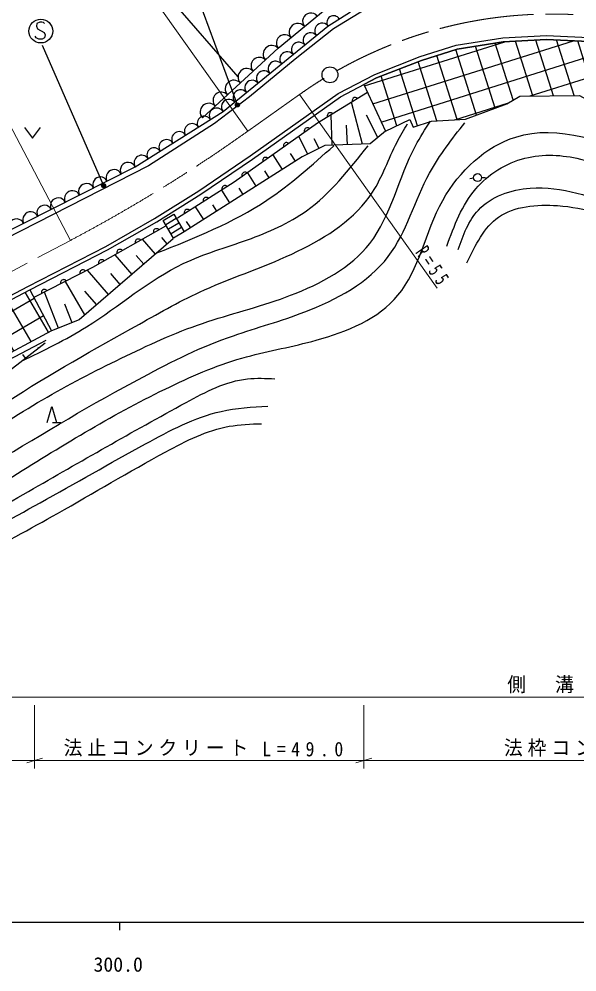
# Model space of a CAD drawing. Units: millimetres, scale not verified. Extents: x 40000 to 680000, y 20000 to 380000.
# Drawn here: x 355332 to 425754, y 198715 to 319042 of the extents above; entities that cross this region are included whole.
import ezdxf
from ezdxf.enums import TextEntityAlignment as Align

# ---------------------------------------------------------------- set-up
doc = ezdxf.new("R2010")
doc.units = ezdxf.units.MM
doc.header["$LTSCALE"] = 1000
doc.linetypes.add('CHAIN', pattern=[18.5, 12, -1.5, 3.5, -1.5])
for name, color, linetype, lineweight in [('M-BGD', 7, 'Continuous', 25), ('M-BMK', 2, 'CHAIN', 13), ('M-BMK-SRVR', 3, 'Continuous', 25), ('M-STR-HTXT', 7, 'Continuous', 13), ('M-STR-STRC', 7, 'Continuous', 25), ('M-TTL-BAND', 7, 'Continuous', 25)]:
    doc.layers.add(name, color=color, linetype=linetype, lineweight=lineweight)
doc.styles.add('ＭＳ ゴシック', font='')
doc.styles.get('ＭＳ ゴシック').set_extended_font_data('MS Gothic')

msp = doc.modelspace()

# ---------------------------------------------------------------- hatches: boundary and pattern name
at = {"layer": 'M-BGD'}
h = msp.add_hatch(dxfattribs=at)
h.set_pattern_fill('USER', color=256, style=0, pattern_type=2)
h.set_pattern_definition([(197.4929, (146266, 579595), (751.47, -2384.385), []), (107.4929, (146266, 579595), (-2384.385, -751.47), [])])
h.paths.add_polyline_path([(428096, 316176), (421903, 316459), (416442, 316176), (410616, 315245), (406123, 313829), (400458, 311604), (398862, 310771), (401582, 304871), (404676, 306353), (405062, 305386), (407383, 306160), (411701, 306417), (416922, 308351), (418533, 309318), (426074, 309382), (426912, 308941)])
h = msp.add_hatch(dxfattribs=at)
h.set_pattern_fill('USER', color=256, style=0, pattern_type=2)
h.set_pattern_definition([(30.2917, (96731, 490659), (-1261.006, 2158.672), []), (300.2917, (96731, 490659), (2158.672, 1261.006), [])])
h.paths.add_polyline_path([(308817, 260736), (313183, 263161), (321680, 265710), (333939, 272871), (356678, 284847), (359436, 279685), (336779, 267566), (324208, 260415), (311346, 256583)])

# ---------------------------------------------------------------- linework, layer by layer
for p, q in [((382887, 308197), (375837, 327463)), ((382984, 311733), (374095, 322002)), ((388048, 315349), (394671, 320820)), ((394311, 318156), (397190, 319956)), ((381086, 307358), (394311, 318156)), ((378474, 306566), (388048, 315349)), ((398686, 303246), (397306, 308553)), ((370001, 300394), (381086, 307358)), ((394872, 303096), (394720, 306948)), ((400611, 304077), (399188, 306897)), ((396779, 303171), (396682, 305630)), ((391773, 301985), (390653, 304226)), ((393203, 302701), (392587, 303932)), ((390231, 301102), (389613, 302074)), ((388576, 300049), (387394, 301907)), ((348863, 289679), (370001, 300394)), ((385267, 297944), (384195, 299630)), ((386921, 298997), (386358, 299883)), ((412726, 298939), (412234, 298848)), ((413717, 299029), (414217, 299029)), ((381958, 295839), (380939, 297440)), ((383612, 296892), (383103, 297691)), ((378648, 293734), (377622, 295348)), ((380303, 294787), (379792, 295590)), ((375179, 293839), (373855, 293062)), ((375508, 293278), (374184, 292501)), ((375837, 292717), (374513, 291940)), ((376994, 292682), (376478, 293492)), ((372562, 289358), (370929, 291255)), ((374048, 290638), (373358, 291439)), ((369588, 286799), (367449, 289284)), ((371075, 288078), (370132, 289174)), ((366615, 284239), (363950, 287336)), ((368102, 285519), (366905, 286909)), ((363642, 281680), (361174, 285896)), ((360302, 280024), (358529, 284554)), ((365128, 282960), (363642, 284687)), ((362033, 280702), (361112, 283054)), ((357791, 277472), (357731, 277550)), ((356158, 276208), (355799, 276671)), ((359557, 268106), (360597, 268106))]:
    msp.add_line(p, q, dxfattribs=at)
for points in [[(399777, 320691), (395008, 317790), (390174, 313988), (384437, 309218), (379990, 305867), (371658, 300517), (343428, 286101)], [(308574, 261173), (312988, 263625), (321479, 266172), (333696, 273309), (356447, 285291), (366274, 290339), (372445, 293848), (378011, 297358), (384516, 301779), (395625, 309645), (400251, 312060), (405956, 314301), (410500, 315733), (416389, 316674), (421902, 316960), (428150, 316674)], [(308817, 260736), (313183, 263161), (321680, 265710), (333939, 272871), (356678, 284847), (366512, 289900), (372702, 293419), (378285, 296939), (384801, 301368), (395887, 309217), (400458, 311604), (406123, 313829), (410616, 315245), (416442, 316176), (421903, 316459), (428096, 316176)], [(399326, 309764), (393008, 305902), (382502, 298425), (375348, 293913)], [(398088, 309007), (398010, 309072), (397928, 309115), (397818, 309142), (397724, 309141), (397626, 309118), (397517, 309052), (397451, 308974), (397408, 308892), (397382, 308782), (397382, 308688), (397405, 308590)], [(394929, 307076), (394851, 307141), (394769, 307184), (394659, 307211), (394565, 307210), (394467, 307187), (394358, 307121), (394292, 307043), (394249, 306961), (394223, 306851), (394223, 306757), (394246, 306659)], [(356027, 305352), (357027, 303992), (358027, 305352)], [(401582, 304871), (399639, 303284), (393918, 303058), (391058, 301628), (376166, 292156)], [(392021, 305199), (391939, 305259), (391853, 305296), (391742, 305315), (391649, 305308), (391552, 305278), (391448, 305204), (391388, 305122), (391351, 305037), (391332, 304925), (391339, 304832), (391369, 304735)], [(389394, 303330), (389312, 303390), (389227, 303427), (389115, 303446), (389022, 303438), (388925, 303409), (388821, 303335), (388762, 303253), (388724, 303167), (388705, 303056), (388713, 302963), (388742, 302866)], [(386768, 301461), (386686, 301520), (386600, 301558), (386489, 301577), (386396, 301569), (386299, 301540), (386195, 301466), (386135, 301384), (386098, 301298), (386079, 301187), (386086, 301094), (386116, 300997)], [(384141, 299592), (384059, 299651), (383974, 299689), (383862, 299707), (383769, 299700), (383673, 299671), (383568, 299596), (383509, 299515), (383471, 299429), (383452, 299318), (383460, 299225), (383489, 299128)], [(381648, 297887), (381570, 297951), (381486, 297993), (381376, 298018), (381283, 298016), (381184, 297992), (381076, 297923), (381012, 297845), (380970, 297762), (380945, 297651), (380947, 297558), (380971, 297460)], [(379263, 296383), (379185, 296447), (379102, 296489), (378991, 296514), (378898, 296512), (378800, 296488), (378691, 296419), (378627, 296341), (378585, 296258), (378560, 296147), (378562, 296054), (378586, 295956)], [(376878, 294879), (376800, 294943), (376717, 294985), (376606, 295010), (376513, 295008), (376415, 294984), (376307, 294915), (376243, 294837), (376200, 294754), (376175, 294644), (376178, 294550), (376202, 294452)], [(373801, 292882), (364584, 287661), (357301, 283923)], [(372997, 292427), (372922, 292494), (372840, 292540), (372731, 292571), (372638, 292573), (372539, 292553), (372427, 292490), (372360, 292415), (372314, 292334), (372283, 292225), (372281, 292132), (372301, 292032)], [(374792, 291278), (362899, 281040), (359436, 279685)], [(370692, 291122), (370617, 291189), (370536, 291235), (370427, 291265), (370334, 291268), (370235, 291248), (370123, 291185), (370055, 291110), (370009, 291029), (369979, 290920), (369977, 290827), (369996, 290727)], [(368388, 289816), (368313, 289884), (368232, 289930), (368123, 289960), (368030, 289963), (367930, 289943), (367819, 289880), (367751, 289805), (367705, 289724), (367675, 289615), (367673, 289521), (367692, 289422)], [(366084, 288511), (366009, 288579), (365928, 288625), (365819, 288655), (365725, 288657), (365626, 288638), (365515, 288575), (365447, 288500), (365401, 288419), (365371, 288309), (365369, 288216), (365388, 288117)], [(363726, 287221), (363654, 287292), (363574, 287341), (363467, 287376), (363374, 287382), (363274, 287367), (363160, 287308), (363089, 287236), (363040, 287157), (363005, 287049), (362999, 286956), (363014, 286856)], [(361298, 285975), (361226, 286046), (361147, 286095), (361039, 286130), (360946, 286136), (360846, 286120), (360732, 286062), (360661, 285990), (360612, 285910), (360577, 285803), (360571, 285710), (360586, 285610)], [(358870, 284729), (358798, 284800), (358719, 284849), (358611, 284884), (358518, 284890), (358418, 284874), (358304, 284816), (358233, 284744), (358184, 284664), (358150, 284557), (358143, 284464), (358159, 284364)], [(311716, 255976), (325111, 259964), (337381, 267265), (358758, 278481)], [(358608, 278105), (342274, 265459), (335725, 261695), (328950, 254318), (321498, 250780), (314750, 250993)], [(358877, 268106), (359477, 270106), (360077, 268106)]]:
    msp.add_lwpolyline(points, dxfattribs=at)
for points in [[(428096, 316176), (421903, 316459), (416442, 316176), (410616, 315245), (406123, 313829), (400458, 311604), (398862, 310771), (401582, 304871), (404676, 306353), (405062, 305386), (407383, 306160), (411701, 306417), (416922, 308351), (418533, 309318), (426074, 309382), (426912, 308941)], [(373526, 293623), (374850, 294400), (376166, 292156), (374843, 291379)], [(308817, 260736), (313183, 263161), (321680, 265710), (333939, 272871), (356678, 284847), (359436, 279685), (336779, 267566), (324208, 260415), (311346, 256583)]]:
    msp.add_lwpolyline(points, close=True, dxfattribs=at)
for centre, radius in [((382887, 308197), 250), ((382887, 308197), 150), ((382887, 308197), 50), ((413217, 299029), 500)]:
    msp.add_circle(centre, radius, dxfattribs=at)
for centre, radius, start, end in [((392173, 318756), 1050, 39.55967, 219.55967), ((395032, 318607), 850, 32.00538, 212.00538), ((390515, 317387), 1100, 39.55967, 219.55967), ((393596, 317573), 950, 39.23204, 219.23204), ((388858, 316018), 1050, 39.55967, 219.55967), ((392124, 316371), 950, 39.23204, 219.23204), ((387243, 314611), 1100, 42.52995, 222.52995), ((390653, 315169), 950, 39.23204, 219.23204), ((385659, 313157), 1050, 42.52995, 222.52995), ((389181, 313968), 950, 39.23204, 219.23204), ((387709, 312766), 950, 39.23204, 219.23204), ((384075, 311704), 1100, 42.52995, 222.52995), ((386238, 311564), 950, 39.23204, 219.23204), ((382453, 310217), 1100, 42.52995, 222.52995), ((384766, 310363), 950, 39.23204, 219.23204), ((380869, 308763), 1050, 42.52995, 222.52995), ((383294, 309161), 950, 39.23204, 219.23204), ((379285, 307310), 1100, 42.52995, 222.52995), ((381822, 307959), 950, 39.23204, 219.23204), ((380289, 306857), 950, 32.13736, 212.13736), ((377156, 304889), 950, 32.13736, 212.13736), ((378722, 305873), 900, 32.13736, 212.13736), ((375547, 303878), 950, 32.13736, 212.13736), ((373938, 302868), 950, 32.13736, 212.13736), ((372372, 301884), 900, 32.13736, 212.13736), ((369110, 299943), 1000, 26.88158, 206.88158), ((370805, 300899), 950, 32.13736, 212.13736), ((367326, 299038), 1000, 26.88158, 206.88158), ((365587, 298157), 950, 26.88158, 206.88158), ((362063, 296371), 1000, 26.88158, 206.88158), ((363847, 297275), 1000, 26.88158, 206.88158), ((360280, 295466), 1000, 26.88158, 206.88158), ((358540, 294585), 950, 26.88158, 206.88158), ((355017, 292799), 1000, 26.88158, 206.88158), ((356801, 293703), 1000, 26.88158, 206.88158)]:
    msp.add_arc(centre, radius, start, end, dxfattribs=at)
for points, knots in [([(318205, 245321), (321528, 247333), (324851, 249345), (328212, 251300), (331758, 253364), (335347, 255365), (338759, 257629), (342401, 260045), (345841, 262761), (349418, 265290), (355543, 269590), (362078, 273306), (368849, 276504), (372203, 278151), (375608, 279691), (379175, 280835), (382626, 281980), (386157, 282808), (389612, 284166), (393424, 285613), (397212, 287653), (399604, 290716), (402329, 294205), (403242, 299021), (405378, 303041), (405949, 304115), (406607, 305132), (407266, 306150)], [0, 0, 0, 0, 1, 1, 1, 2, 2, 2, 3, 3, 3, 4, 4, 4, 5, 5, 5, 6, 6, 6, 7, 7, 7, 8, 8, 8, 9, 9, 9, 9]), ([(319533, 243141), (323112, 245481), (326691, 247822), (330321, 250079), (337548, 254572), (344978, 258734), (352305, 263070), (358486, 266727), (364593, 270507), (370958, 273840), (374655, 275824), (378415, 277707), (382395, 279058), (385357, 280107), (388397, 280889), (391388, 282056), (395419, 283587), (399435, 285759), (401936, 289051), (404262, 292111), (405278, 296139), (407155, 299599), (408387, 301872), (409992, 303900), (411596, 305928)], [0, 0, 0, 0, 1, 1, 1, 2, 2, 2, 3, 3, 3, 4, 4, 4, 5, 5, 5, 6, 6, 6, 7, 7, 7, 8, 8, 8, 8]), ([(320754, 241135), (324726, 243439), (328698, 245743), (332653, 248073), (339990, 252396), (347271, 256807), (354526, 261286), (361020, 265295), (367495, 269358), (374400, 272611), (377516, 274127), (380709, 275505), (384060, 276386), (386937, 277183), (389881, 277646), (392832, 278496), (396737, 279559), (400758, 281206), (403157, 284158), (405878, 287372), (406560, 292119), (408820, 296150), (410895, 299884), (414278, 302983), (418036, 304144), (423288, 305883), (429504, 303398), (435288, 301368), (440498, 299471), (445191, 297882), (450055, 295928), (453416, 294493), (456795, 293027), (459604, 290820), (462869, 288249), (465405, 284727), (467487, 281049), (469612, 277444), (471393, 273785), (473149, 269946), (473775, 268637), (474408, 267366), (475370, 266060), (476299, 264771), (477541, 263429), (478812, 263396), (480075, 263363), (481367, 264622), (482587, 265505), (483018, 265817), (483440, 266082), (483862, 266348)], [0, 0, 0, 0, 1, 1, 1, 2, 2, 2, 3, 3, 3, 4, 4, 4, 5, 5, 5, 6, 6, 6, 7, 7, 7, 8, 8, 8, 9, 9, 9, 10, 10, 10, 11, 11, 11, 12, 12, 12, 13, 13, 13, 14, 14, 14, 15, 15, 15, 16, 16, 16, 17, 17, 17, 17]), ([(329655, 254638), (332893, 256684), (336130, 258729), (339315, 260856), (344189, 264113), (348937, 267562), (353860, 270738), (359265, 274226), (364879, 277385), (370514, 280509), (373205, 282046), (375888, 283596), (378731, 284839), (382585, 286573), (386620, 287818), (390500, 289724), (394189, 291503), (397788, 293841), (399938, 297163), (401199, 299113), (401962, 301401), (403046, 303492), (403459, 304288), (403919, 305056), (404379, 305824)], [0, 0, 0, 0, 1, 1, 1, 2, 2, 2, 3, 3, 3, 4, 4, 4, 5, 5, 5, 6, 6, 6, 7, 7, 7, 8, 8, 8, 8]), ([(355636, 275845), (358429, 277188), (361222, 278530), (363852, 280176), (367986, 282762), (371718, 286097), (376066, 288170), (378640, 289397), (381431, 290183), (384171, 291168), (386801, 292113), (389385, 293242), (391610, 294832), (394645, 297000), (397014, 300024), (399382, 303048)], [0, 0, 0, 0, 1, 1, 1, 2, 2, 2, 3, 3, 3, 4, 4, 4, 5, 5, 5, 5]), ([(372735, 289502), (377552, 291423), (382368, 293344), (386614, 296164), (389617, 298159), (392335, 300603), (395052, 303048)], [0, 0, 0, 0, 1, 1, 1, 2, 2, 2, 2]), ([(409315, 290376), (410271, 292959), (411228, 295543), (412979, 297593), (414565, 299450), (416803, 300870), (419196, 301479), (421480, 302060), (423904, 301903), (426191, 301368), (429686, 300504), (432764, 298767), (436073, 297593), (440375, 295944), (444939, 295342), (449286, 293818), (452902, 292468), (456353, 290558), (459279, 288044), (462764, 285139), (465603, 281412), (467495, 277274), (468843, 274326), (469711, 271169), (471270, 268392), (472525, 266155), (474229, 264165), (475933, 262174)], [0, 0, 0, 0, 1, 1, 1, 2, 2, 2, 3, 3, 3, 4, 4, 4, 5, 5, 5, 6, 6, 6, 7, 7, 7, 8, 8, 8, 9, 9, 9, 9]), ([(410758, 289932), (411411, 291763), (412063, 293593), (413312, 294928), (414895, 296621), (417436, 297518), (419863, 297704), (423903, 298014), (427625, 296355), (431521, 295595), (435630, 294700), (439719, 294850), (443734, 294040), (448044, 293035), (452199, 291096), (455726, 288377), (459183, 285791), (462123, 282491), (464164, 278718), (465979, 275233), (467004, 271368), (469160, 268170), (470404, 266326), (472023, 264703), (473268, 262840), (473931, 261849), (474488, 260790), (475045, 259731)], [0, 0, 0, 0, 1, 1, 1, 2, 2, 2, 3, 3, 3, 4, 4, 4, 5, 5, 5, 6, 6, 6, 7, 7, 7, 8, 8, 8, 9, 9, 9, 9]), ([(411868, 288266), (412953, 290514), (414038, 292761), (415865, 294040), (417838, 295420), (420676, 295673), (423305, 295483), (426802, 295231), (429930, 294195), (433186, 293485), (435684, 292865), (438172, 292470), (440736, 292153), (443529, 291760), (446390, 291513), (448953, 290487), (451918, 289286), (454451, 287013), (456725, 284602), (459102, 282140), (461246, 279547), (462832, 276608), (464268, 273771), (465169, 270658), (466940, 268059), (468300, 266063), (470172, 264370), (471381, 262285), (472025, 261175), (472480, 259954), (472935, 258732)], [0, 0, 0, 0, 1, 1, 1, 2, 2, 2, 3, 3, 3, 4, 4, 4, 5, 5, 5, 6, 6, 6, 7, 7, 7, 8, 8, 8, 9, 9, 9, 10, 10, 10, 10]), ([(321906, 239244), (326110, 241752), (330315, 244260), (334547, 246741), (341853, 251022), (349243, 255220), (356532, 259398), (363088, 263157), (369563, 266900), (376406, 270613), (378904, 271968), (381451, 273319), (384178, 273610), (385305, 273731), (386463, 273671), (387620, 273610)], [0, 0, 0, 0, 1, 1, 1, 2, 2, 2, 3, 3, 3, 4, 4, 4, 5, 5, 5, 5]), ([(323045, 237374), (327224, 240053), (331404, 242731), (335658, 245297), (342985, 249717), (350532, 253802), (357975, 257955), (362402, 260425), (366792, 262919), (371299, 265394), (374369, 267080), (377492, 268758), (380847, 269502), (382759, 269926), (384745, 270047), (386732, 270168)], [0, 0, 0, 0, 1, 1, 1, 2, 2, 2, 3, 3, 3, 4, 4, 4, 5, 5, 5, 5]), ([(324104, 235634), (329059, 238814), (334013, 241993), (339100, 244964), (346042, 249019), (353230, 252686), (360196, 256623), (364737, 259189), (369184, 261871), (373852, 264395), (376413, 265779), (379040, 267116), (381847, 267615), (383189, 267853), (384572, 267901), (385955, 267948)], [0, 0, 0, 0, 1, 1, 1, 2, 2, 2, 3, 3, 3, 4, 4, 4, 5, 5, 5, 5])]:
    msp.add_open_spline(points, degree=3, knots=knots, dxfattribs=at)
at = {"layer": 'M-BMK'}
for p, q in [((384226, 304889), (390733, 309511)), ((308612, 262991), (361814, 291093))]:
    msp.add_line(p, q, dxfattribs=at)
for centre, radius, start, end in [((422584, 264672), 55000, 34.57715, 119.52454), ((422584, 264672), 55000, 121.5267, 125.38788), ((268404, 467939), 200000, 297.843, 305.38788)]:
    msp.add_arc(centre, radius, start, end, dxfattribs=at)
at = {"layer": 'M-BMK-SRVR'}
msp.add_circle((394575, 312006), 1000, dxfattribs=at)
at = {"layer": 'M-STR-HTXT'}
for p, q in [((384226, 304889), (366853, 329346)), ((347803, 317620), (361814, 291093)), ((408106, 285053), (390733, 309511)), ((325458, 233411), (548175, 233411)), ((357301, 232411), (357301, 224411)), ((398862, 232411), (398862, 224411)), ((330331, 225411), (357301, 225411)), ((357301, 225411), (356301, 225131)), ((357301, 225411), (358301, 225691)), ((357301, 225411), (398862, 225411)), ((398862, 225411), (397862, 225131)), ((398862, 225411), (399862, 225691)), ((398862, 225411), (472604, 225411))]:
    msp.add_line(p, q, dxfattribs=at)
at = {"layer": 'M-STR-STRC'}
msp.add_line((358261, 315746), (366007, 298004), dxfattribs=at)
msp.add_lwpolyline([(358554, 318486), (358434, 318606), (358194, 318666), (357954, 318666), (357594, 318486), (357534, 318126), (357654, 317826), (358494, 317346), (358614, 317046), (358554, 316686), (358254, 316506), (357834, 316506), (357474, 316686), (357354, 316866)], dxfattribs=at)
for centre, radius in [((358074, 317526), 1500), ((366007, 298004), 250), ((366007, 298004), 150), ((366007, 298004), 50)]:
    msp.add_circle(centre, radius, dxfattribs=at)
at = {"layer": 'M-TTL-BAND'}
for p, q in [((40000, 205000), (579000, 205000)), ((368000, 205000), (368000, 204000))]:
    msp.add_line(p, q, dxfattribs=at)

# ---------------------------------------------------------------- texts
at = {"layer": 'M-STR-HTXT', "insert": (405268, 289578), "char_height": 1833, "attachment_point": 7, "rotation": 304.4, "style": 'ＭＳ ゴシック'}
msp.add_mtext('\\T1.65;\\W0.7;R=55', dxfattribs=at)
at = {"layer": 'M-STR-HTXT', "char_height": 1833, "attachment_point": 7, "style": 'ＭＳ ゴシック'}
for s, insert in [('\\T1.27;\\W0.95;側\u3000溝', (416958, 233911)), ('\\T1.26;\\W0.95;法止コンクリート', (360955, 225911)), ('\\T1.62;\\W0.9;L=49.0', (386042, 225911)), ('\\T1.26;\\W0.95;法枠コンクリート', (416537, 225911))]:
    msp.add_mtext(s, dxfattribs=dict(at, insert=insert))
at = {"layer": 'M-TTL-BAND', "style": 'ＭＳ ゴシック'}
msp.add_text('300.0', height=1833, dxfattribs=at).set_placement((367844, 198195), align=Align.BOTTOM_CENTER)

doc.saveas('drawing.dxf')
